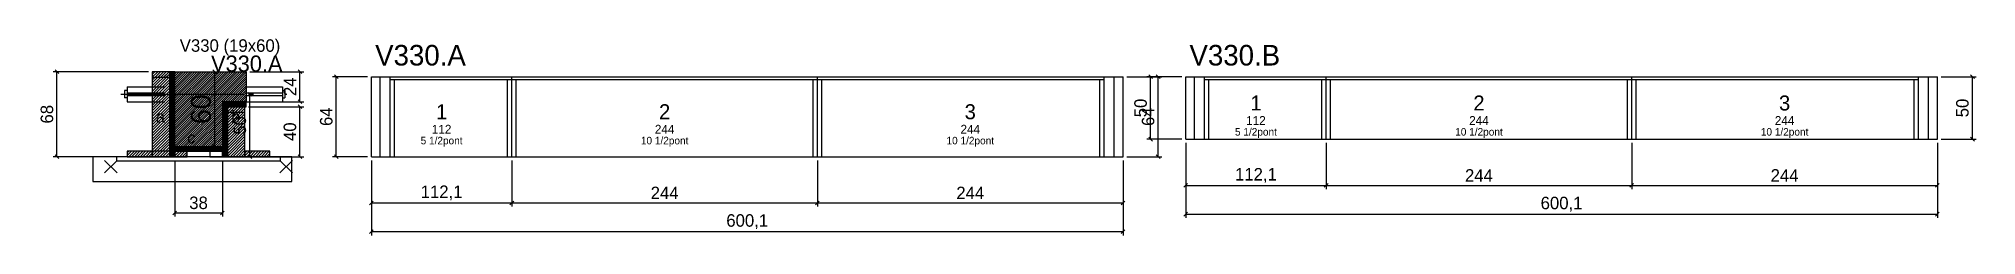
# Model space of a CAD drawing. Extents: x -69 to 1478, y -127 to 31.
import ezdxf
from ezdxf.enums import TextEntityAlignment as Align

# ---------------------------------------------------------------- set-up
doc = ezdxf.new("R2010")
doc.units = 0
for name, color, linetype in [('5', 5, 'Continuous'), ('barrote', 126, 'Continuous'), ('CONCRETO', 251, 'Continuous'), ('COTA', 241, 'Continuous'), ('Cota Seção (2x)', 241, 'Continuous'), ('detalhes', 7, 'Continuous'), ('Hachura', 251, 'Continuous'), ('Madeira', 126, 'Continuous'), ('NOMENCLATURA', 7, 'Continuous'), ('Painéis', 200, 'Continuous'), ('presilha', 224, 'Continuous'), ('SARR_2.2x7', 40, 'Continuous'), ('SARR_3.5x7', 81, 'Continuous'), ('SCO-___-LAJ', 224, 'Continuous'), ('TENSOR', 224, 'Continuous'), ('texto', 7, 'Continuous'), ('Texto Seção', 7, 'Continuous')]:
    doc.layers.add(name, color=color, linetype=linetype)
doc.dimstyles.new('PAINEL', dxfattribs={"dimtxt": 10, "dimasz": 3, "dimexe": 3, "dimexo": 3, "dimgap": 3, "dimtad": 1, "dimblk": 'OBLIQUE', "dimblk1": 'OBLIQUE', "dimcen": 2.5, "dimclrd": 4, "dimclre": 4, "dimclrt": 240, "dimazin": 3, "dimtfac": 1, "dimtmove": 0, "dimatfit": 3})
doc.dimstyles.new('SECAO2X', dxfattribs={"dimtxt": 16, "dimasz": 3, "dimexe": 3, "dimexo": 3, "dimgap": 3, "dimtad": 1, "dimblk": 'OBLIQUE', "dimblk1": 'OBLIQUE', "dimcen": 2.5, "dimclrd": 4, "dimclre": 4, "dimclrt": 240, "dimazin": 3, "dimtfac": 1, "dimtmove": 0, "dimatfit": 3})

# ---------------------------------------------------------------- blocks, each defined once
blk = doc.blocks.new('_OBLIQUE')
at = {"color": 0, "linetype": 'BYBLOCK'}
blk.add_line((-0.5, -0.5), (0.5, 0.5), dxfattribs=at)

msp = doc.modelspace()

# ---------------------------------------------------------------- hatches: boundary and pattern name
at = {"layer": 'COTA'}
h = msp.add_hatch(dxfattribs=at)
h.set_pattern_fill('ANSI31', scale=0.4)
h.paths.add_polyline_path([(40, -56), (40, 4), (97, 4), (97, -20), (78, -20), (78, -56)])
at = {"layer": 'Hachura'}
h = msp.add_hatch(dxfattribs=at)
h.set_pattern_fill('ANSI31', scale=0.5)
h.paths.add_polyline_path([(22, -64), (36, -64), (36, 4), (22, 4)])
h = msp.add_hatch(dxfattribs=at)
h.set_pattern_fill('ANSI31', scale=0.5)
h.paths.add_polyline_path([(22, -0.4), (36, -0.4), (36, 4), (22, 4)])
h = msp.add_hatch(dxfattribs=at)
h.set_pattern_fill('SOLID')
h.paths.add_polyline_path([(36, -64), (40, -64), (40, 4), (36, 4)])
h = msp.add_hatch(dxfattribs=at)
h.set_pattern_fill('SOLID')
h.paths.add_polyline_path([(78, -24), (97, -24), (97, -20), (78, -20)])
h = msp.add_hatch(dxfattribs=at)
h.set_pattern_fill('SOLID')
h.paths.add_polyline_path([(78, -64), (82, -64), (82, -24), (78, -24)])
h = msp.add_hatch(dxfattribs=at)
h.set_pattern_fill('ANSI31', scale=0.5)
h.paths.add_polyline_path([(82, -64), (96, -64), (96, -24), (82, -24)])
h = msp.add_hatch(dxfattribs=at)
h.set_pattern_fill('ANSI31', scale=0.5)
h.paths.add_polyline_path([(82, -28.4), (96, -28.4), (96, -24), (82, -24)])
h = msp.add_hatch(dxfattribs=at)
h.set_pattern_fill('ANSI31', scale=0.5)
h.paths.add_polyline_path([(2, -64), (22, -64), (22, -59.6), (2, -59.6)])
h = msp.add_hatch(dxfattribs=at)
h.set_pattern_fill('SOLID')
h.paths.add_polyline_path([(40, -59.6), (78, -59.6), (78, -56), (40, -56)])
h = msp.add_hatch(dxfattribs=at)
h.set_pattern_fill('ANSI31', scale=0.5)
h.paths.add_polyline_path([(40, -64), (50, -64), (50, -59.6), (40, -59.6)])
h = msp.add_hatch(dxfattribs=at)
h.set_pattern_fill('ANSI31', scale=0.5)
h.paths.add_polyline_path([(96, -64), (116, -64), (116, -59.6), (96, -59.6)])

# ---------------------------------------------------------------- linework, layer by layer
for p, q in [((0, -11), (0, -17)), ((2, -11), (0, -11)), ((2, -8), (32, -8)), ((2, -8), (2, -20)), ((2, -13), (32, -13)), ((2, -15), (32, -15)), ((96, -8), (126, -8)), ((96, -13), (126, -13)), ((96, -15), (126, -15)), ((126, -8), (126, -20)), ((126, -11), (128, -11)), ((128, -11), (128, -17)), ((2, -17), (0, -17)), ((2, -20), (32, -20)), ((96, -20), (126, -20)), ((126, -17), (128, -17))]:
    msp.add_line(p, q)
at = {"layer": 'barrote'}
msp.add_lwpolyline([(-25.5, -84), (133.5, -84), (133.5, -64), (-25.5, -64)], close=True, dxfattribs=at)
at = {"layer": 'CONCRETO'}
msp.add_lwpolyline([(40, -56), (40, 4), (97, 4), (97, -20), (78, -20), (78, -56)], close=True, dxfattribs=at)
at = {"layer": 'Madeira'}
for points in [[(22, -64), (36, -64), (36, 4), (22, 4)], [(22, -0.4), (36, -0.4), (36, 4), (22, 4)], [(82, -64), (96, -64), (96, -24), (82, -24)], [(82, -28.4), (96, -28.4), (96, -24), (82, -24)], [(2, -64), (22, -64), (22, -59.6), (2, -59.6)], [(22, -64), (36, -64), (36, -59.6), (22, -59.6)], [(40, -64), (50, -64), (50, -59.6), (40, -59.6)], [(68, -64), (78, -64), (78, -59.6), (68, -59.6)], [(96, -64), (116, -64), (116, -59.6), (96, -59.6)]]:
    msp.add_lwpolyline(points, close=True, dxfattribs=at)
at = {"layer": 'Painéis'}
for p, q in [((197, 0), (309.1, 0)), ((197, -64), (197, 0)), ((309.1, -64), (309.1, 0)), ((309.1, -64), (309.1, 0)), ((309.1, 0), (553.1, 0)), ((309.1, -64), (309.1, 0)), ((553.1, -64), (553.1, 0)), ((553.1, -64), (553.1, 0)), ((553.1, 0), (797.1, 0)), ((553.1, -64), (553.1, 0)), ((797.1, -64), (797.1, 0)), ((847.1, 0), (959.2, 0)), ((847.1, -50), (847.1, 0)), ((959.2, -50), (959.2, 0)), ((959.2, -50), (959.2, 0)), ((959.2, 0), (1203.2, 0)), ((959.2, -50), (959.2, 0)), ((1203.2, -50), (1203.2, 0)), ((1203.2, -50), (1203.2, 0)), ((1203.2, 0), (1447.2, 0)), ((1203.2, -50), (1203.2, 0)), ((1447.2, -50), (1447.2, 0)), ((847.1, -50), (959.2, -50)), ((959.2, -50), (1203.2, -50)), ((1203.2, -50), (1447.2, -50)), ((197, -64), (309.1, -64)), ((309.1, -64), (553.1, -64)), ((553.1, -64), (797.1, -64))]:
    msp.add_line(p, q, dxfattribs=at)
for points in [[(36, -64), (40, -64), (40, 4), (36, 4)], [(78, -24), (97, -24), (97, -20), (78, -20)], [(78, -64), (82, -64), (82, -24), (78, -24)], [(40, -59.6), (78, -59.6), (78, -56), (40, -56)]]:
    msp.add_lwpolyline(points, close=True, dxfattribs=at)
at = {"layer": 'presilha'}
for p, q in [((-16, -77), (-6, -67)), ((-16, -67), (-6, -77)), ((124, -77), (134, -67)), ((124, -67), (134, -77))]:
    msp.add_line(p, q, dxfattribs=at)
at = {"layer": 'SARR_2.2x7'}
for p, q in [((204, -64), (204, 0)), ((790.1, -64), (790.1, 0)), ((854.1, -50), (854.1, 0)), ((1440.2, -50), (1440.2, 0)), ((212, -2.2), (309.1, -2.2)), ((309.1, -2.2), (553.1, -2.2)), ((553.1, -2.2), (782.1, -2.2)), ((862.1, -2.2), (959.2, -2.2)), ((959.2, -2.2), (1203.2, -2.2)), ((1203.2, -2.2), (1432.2, -2.2))]:
    msp.add_line(p, q, dxfattribs=at)
at = {"layer": 'SARR_3.5x7'}
for p, q in [((212, -64), (212, 0)), ((309.1, -64), (309.1, 0)), ((309.1, -64), (309.1, 0)), ((553.1, -64), (553.1, 0)), ((553.1, -64), (553.1, 0)), ((782.1, -64), (782.1, 0)), ((862.1, -50), (862.1, 0)), ((959.2, -50), (959.2, 0)), ((959.2, -50), (959.2, 0)), ((1203.2, -50), (1203.2, 0)), ((1203.2, -50), (1203.2, 0)), ((1432.2, -50), (1432.2, 0)), ((215.5, -64), (215.5, -2.2)), ((305.6, -64), (305.6, -2.2)), ((312.6, -64), (312.6, -2.2)), ((549.6, -64), (549.6, -2.2)), ((556.6, -64), (556.6, -2.2)), ((778.6, -64), (778.6, -2.2)), ((865.6, -50), (865.6, -2.2)), ((955.7, -50), (955.7, -2.2)), ((962.7, -50), (962.7, -2.2)), ((1199.7, -50), (1199.7, -2.2)), ((1206.7, -50), (1206.7, -2.2)), ((1428.7, -50), (1428.7, -2.2)), ((862.1, -50), (865.6, -50)), ((955.7, -50), (959.2, -50)), ((959.2, -50), (962.7, -50)), ((1199.7, -50), (1203.2, -50)), ((1203.2, -50), (1206.7, -50)), ((1428.7, -50), (1432.2, -50)), ((212, -64), (215.5, -64)), ((305.6, -64), (309.1, -64)), ((309.1, -64), (312.6, -64)), ((549.6, -64), (553.1, -64)), ((553.1, -64), (556.6, -64)), ((778.6, -64), (782.1, -64))]:
    msp.add_line(p, q, dxfattribs=at)
at = {"layer": 'SCO-___-LAJ'}
msp.add_lwpolyline([(-6.5, -67.2), (124.5, -67.2), (124.5, -64), (-6.5, -64)], close=True, dxfattribs=at)
at = {"layer": 'TENSOR'}
msp.add_line((-3, -14), (95, -14), dxfattribs=at)

# ---------------------------------------------------------------- texts
at = {"layer": '5'}
for s, height, p in [('1', 12, (903.15, -21)), ('2', 12, (1081.2, -21)), ('3', 12, (1325.2, -21)), ('1', 12, (253.05, -28)), ('2', 12, (431.1, -28)), ('3', 12, (675.1, -28)), ('112', 7, (253.05, -42)), ('244', 7, (431.1, -42)), ('244', 7, (675.1, -42)), ('112', 7, (903.15, -35)), ('244', 7, (1081.2, -35)), ('244', 7, (1325.2, -35))]:
    msp.add_text(s, height=height, dxfattribs=at).set_placement(p, align=Align.MIDDLE_CENTER)
at = {"layer": 'detalhes'}
for s, p in [('a', (25, -36.7)), ('b', (85, -36.7)), ('c', (50, -53.5))]:
    msp.add_text(s, height=9.6, dxfattribs=at).set_placement(p)
at = {"layer": 'NOMENCLATURA'}
for s, p in [('V330.A', (200, 9)), ('V330.B', (850.1, 9))]:
    msp.add_text(s, height=16.5, dxfattribs=at).set_placement(p)
at = {"layer": 'texto', "char_height": 6, "attachment_point": 5}
for s, insert in [('5 1/2pont', (903.15, -45)), ('10 1/2pont', (1081.2, -45)), ('10 1/2pont', (1325.2, -45)), ('5 1/2pont', (253.05, -52)), ('10 1/2pont', (431.1, -52)), ('10 1/2pont', (675.1, -52))]:
    msp.add_mtext(s, dxfattribs=dict(at, insert=insert))
at = {"layer": 'Texto Seção'}
for s, height, p in [('V330 (19x60)', 10, (44, 20)), ('V330.A', 13, (69, 4))]:
    msp.add_text(s, height=height, dxfattribs=at).set_placement(p)

# ---------------------------------------------------------------- dimensions: what is measured, and where the dimension line sits
at = {"layer": 'COTA'}
for base, p1, p2 in [((-54, -64), (2, -64), (22, 4)), ((140, -20), (97, -20), (97, 4)), ((169, -64), (197, -64), (197, 0)), ((825.1, -64), (797.1, -64), (797.1, 0)), ((819.1, -50), (847.1, -50), (847.1, 0)), ((1475.2, -50), (1447.2, -50), (1447.2, 0)), ((100, -64), (96, -64), (96, -14)), ((140, -64), (96, -64), (96, -24))]:
    msp.add_linear_dim(base=base, p1=p1, p2=p2, angle=90, dimstyle='PAINEL', dxfattribs=at).render()
for base, p1, p2 in [((847.1, -87), (847.1, -50), (959.2, -50)), ((847.1, -110), (847.1, -50), (1447.2, -50)), ((959.2, -87), (959.2, -50), (1203.2, -50)), ((1203.2, -87), (1203.2, -50), (1447.2, -50)), ((40, -109), (40, -64), (78, -64)), ((197, -101), (197, -64), (309.1, -64)), ((197, -124), (197, -64), (797.1, -64)), ((309.1, -101), (309.1, -64), (553.1, -64)), ((553.1, -101), (553.1, -64), (797.1, -64))]:
    msp.add_linear_dim(base=base, p1=p1, p2=p2, dimstyle='PAINEL', dxfattribs=at).render()
at = {"layer": 'Cota Seção (2x)'}
msp.add_linear_dim(base=(72, -56), p1=(40, -56), p2=(40, 4), angle=90, dimstyle='SECAO2X', dxfattribs=at).render()

doc.saveas('drawing.dxf')
